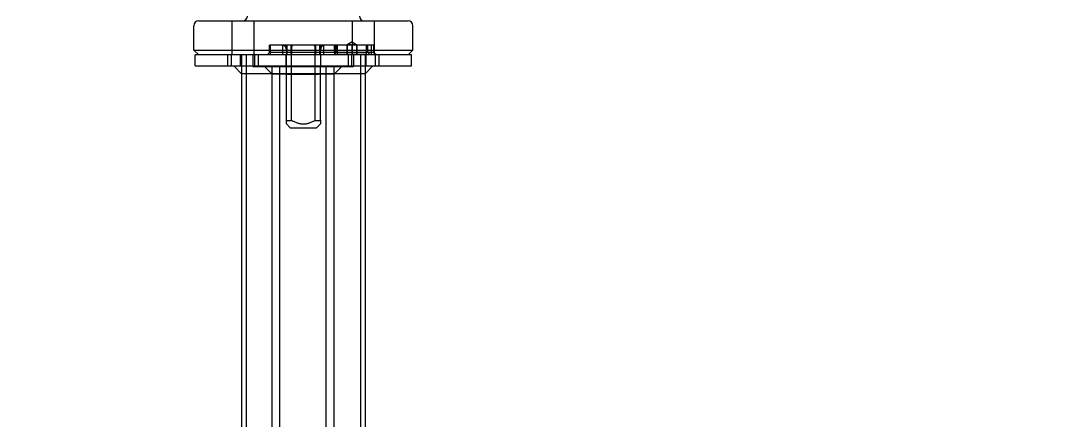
# Model space of a CAD drawing. Header units: inches. Extents: x 20 to 536, y 8 to 344.
# Drawn here: x 256.25 to 273.18, y 228.16 to 234.61 of the extents above; entities that cross this region are included whole.
import ezdxf

# ---------------------------------------------------------------- set-up
doc = ezdxf.new("R2010")
doc.units = ezdxf.units.IN
doc.header["$LTSCALE"] = 16
doc.header["$MEASUREMENT"] = 0
doc.linetypes.add('DASHED', pattern=[0.2067, 0.1654, -0.0413])
for name, color, linetype, lineweight in [('Dimension (ANSI)', 7, 'Continuous', 25), ('Hatch', 7, 'Continuous', 18), ('Hidden', 7, 'DASHED', 18), ('Visible', 7, 'Continuous', 18)]:
    doc.layers.add(name, color=color, linetype=linetype, lineweight=lineweight)
doc.styles.add('Standard D-E', font='arial.ttf')
doc.dimstyles.new('in [mm] D-E NeptuneBenson', dxfattribs={"dimscale": 16, "dimtxt": 0.15, "dimasz": 0.098425, "dimexe": 0.125, "dimexo": 0.063, "dimgap": 0.031496, "dimtad": 0, "dimtih": 1, "dimtoh": 1, "dimdec": 4, "dimrnd": 1e-08, "dimzin": 3, "dimdsep": 46, "dimlunit": 5, "dimtxsty": 'Standard D-E', "dimcen": 0.09, "dimdle": 0.393701, "dimclrd": 256, "dimclre": 256, "dimclrt": 256, "dimadec": 1, "dimazin": 1, "dimtfac": 1, "dimtofl": 0, "dimtmove": 0, "dimatfit": 3, "dimfxl": 1, "dimfrac": 1, "dimtolj": 1, "dimtzin": 4, "dimlwd": -1, "dimlwe": -1, "dimarcsym": 0})

# ---------------------------------------------------------------- blocks, each defined once
blk = doc.blocks.new('*D30')
at = {"layer": 'Defpoints', "color": 0, "transparency": 16777216}
for p in [(280.365, 266.212), (205.772, 251.439), (235.538, 221.673)]:
    blk.add_point(p, dxfattribs=at)
at = {"layer": 'Dimension (ANSI)', "transparency": 16777216}
for p, q in [((279.652, 266.925), (249.04, 297.536)), ((249.341, 295.008), (234.901, 280.568)), ((206.886, 252.553), (221.326, 266.993)), ((234.826, 222.386), (204.358, 252.854))]:
    blk.add_line(p, q, dxfattribs=at)
for points in [[(249.155, 295.194), (249.527, 294.823), (250.455, 296.122)], [(206.7, 252.739), (207.071, 252.367), (205.772, 251.439)]]:
    blk.add_solid(points, dxfattribs=at)
at = {"layer": 'Dimension (ANSI)', "transparency": 16777216, "char_height": 2.4, "attachment_point": 5, "rotation": 45, "style": 'Standard D-E'}
for s, insert in [('\\A1; 63{\\H1x;\\S3#16;} in', (226.008, 275.886)), ('\\A1;[1605.0 mm]', (229.557, 272.337))]:
    blk.add_mtext(s, dxfattribs=dict(at, insert=insert))

msp = doc.modelspace()

# ---------------------------------------------------------------- hatches: boundary and pattern name
at = {"layer": 'Hatch'}
h = msp.add_hatch(dxfattribs=at)
h.set_pattern_fill('ANSI31', color=256, scale=16, style=0)
edge = h.paths.add_edge_path()
edge.add_spline(control_points=[(288.5143, 241.07162), (288.48266, 241.0399), (288.45094, 241.00827), (288.38739, 240.94522), (288.35556, 240.9138), (288.32365, 240.88246)], knot_values=[-0.68216032, -0.68216032, -0.68216032, -0.68216032, -0.34078692, -0.34078692, 0, 0, 0, 0], degree=3, periodic=0)
edge.add_ellipse((260.82228, 241.07162), major_axis=(-0.18916, -27.50137), ratio=1, start_angle=20.505184, end_angle=90, ccw=False)
edge.add_line((270.27862, 215.24646), (270.27862, 214.98039))
edge.add_ellipse((260.82228, 241.07162), major_axis=(26.09123, 9.45634), ratio=1, start_angle=270, end_angle=270.218528)
edge.add_ellipse((260.82228, 241.07162), major_axis=(26.05498, 9.55579), ratio=1, start_angle=270, end_angle=288.656229)
edge.add_ellipse((260.82228, 241.07162), major_axis=(21.62912, 17.38838), ratio=1, start_angle=270, end_angle=270.516142)
edge.add_ellipse((260.82228, 241.07162), major_axis=(21.47161, 17.58252), ratio=1, start_angle=270, end_angle=281.373758)
edge.add_ellipse((260.82228, 241.07162), major_axis=(17.58252, 21.47161), ratio=1, start_angle=270, end_angle=270.516142)
edge.add_ellipse((260.82228, 241.07162), major_axis=(17.38838, 21.62912), ratio=1, start_angle=270, end_angle=308.796974)
edge.add_line((288.5743, 241.07162), (288.5143, 241.07162))
edge = h.paths.add_edge_path()
edge.add_spline(control_points=[(288.32365, 241.26078), (288.35556, 241.22945), (288.38739, 241.19803), (288.45094, 241.13498), (288.48266, 241.10334), (288.5143, 241.07162)], knot_values=[-0.68216034, -0.68216034, -0.68216034, -0.68216034, -0.34137341, -0.34137341, 0, 0, 0, 0], degree=3, periodic=0)
edge.add_line((288.5143, 241.07162), (288.5743, 241.07162))
edge.add_ellipse((260.82228, 241.07162), major_axis=(0, 27.75202), ratio=1, start_angle=270, end_angle=308.796974)
edge.add_ellipse((260.82228, 241.07162), major_axis=(-17.38838, 21.62912), ratio=1, start_angle=270, end_angle=270.516142)
edge.add_ellipse((260.82228, 241.07162), major_axis=(-17.58252, 21.47161), ratio=1, start_angle=270, end_angle=281.373758)
edge.add_ellipse((260.82228, 241.07162), major_axis=(-21.47161, 17.58252), ratio=1, start_angle=270, end_angle=270.516142)
edge.add_ellipse((260.82228, 241.07162), major_axis=(-21.62912, 17.38838), ratio=1, start_angle=270, end_angle=347.593958)
edge.add_ellipse((260.82228, 241.07162), major_axis=(-21.62912, -17.38838), ratio=1, start_angle=270, end_angle=270.516142)
edge.add_ellipse((260.82228, 241.07162), major_axis=(-21.47161, -17.58252), ratio=1, start_angle=270, end_angle=281.373758)
edge.add_ellipse((260.82228, 241.07162), major_axis=(-17.58252, -21.47161), ratio=1, start_angle=270, end_angle=270.516142)
edge.add_ellipse((260.82228, 241.07162), major_axis=(-17.38838, -21.62912), ratio=1, start_angle=270, end_angle=347.593958)
edge.add_ellipse((260.82228, 241.07162), major_axis=(17.38838, -21.62912), ratio=1, start_angle=270, end_angle=270.516142)
edge.add_ellipse((260.82228, 241.07162), major_axis=(17.58252, -21.47161), ratio=1, start_angle=270, end_angle=281.373758)
edge.add_ellipse((260.82228, 241.07162), major_axis=(21.47161, -17.58252), ratio=1, start_angle=270, end_angle=270.516142)
edge.add_ellipse((260.82228, 241.07162), major_axis=(21.62912, -17.38838), ratio=1, start_angle=270, end_angle=288.656229)
edge.add_ellipse((260.82228, 241.07162), major_axis=(26.05498, -9.55579), ratio=1, start_angle=270, end_angle=270.218528)
edge.add_line((251.36594, 214.98039), (251.36594, 215.24646))
edge.add_ellipse((260.82228, 241.07162), major_axis=(-25.82516, 9.45634), ratio=1, start_angle=200.505184, end_angle=450, ccw=False)
h = msp.add_hatch(dxfattribs=at)
h.set_pattern_fill('ANSI31', color=256, scale=16, angle=75.0002, style=0)
edge = h.paths.add_edge_path()
edge.add_line((243.4339, 262.70075), (243.06298, 262.72001))
edge.add_line((243.06298, 262.72001), (243.22296, 262.56002))
edge.add_line((243.22296, 262.56002), (243.23976, 262.54323))
edge.add_ellipse((260.82228, 241.07162), major_axis=(-17.58252, 21.47161), ratio=1, start_angle=359.483858, end_angle=360, ccw=False)
edge = h.paths.add_edge_path()
edge.add_line((239.35067, 258.65414), (239.33388, 258.67094))
edge.add_line((239.33388, 258.67094), (239.1739, 258.83092))
edge.add_line((239.1739, 258.83092), (239.19316, 258.46001))
edge.add_ellipse((260.82228, 241.07162), major_axis=(17.38838, 21.62912), ratio=1, start_angle=89.483858, end_angle=90, ccw=False)
edge = h.paths.add_edge_path()
edge.add_line((282.4514, 258.46001), (282.47066, 258.83092))
edge.add_line((282.47066, 258.83092), (282.31068, 258.67094))
edge.add_line((282.31068, 258.67094), (282.29389, 258.65414))
edge.add_ellipse((260.82228, 241.07162), major_axis=(17.58252, -21.47161), ratio=1, start_angle=89.483858, end_angle=90, ccw=False)
edge = h.paths.add_edge_path()
edge.add_line((278.4048, 262.54323), (278.42159, 262.56002))
edge.add_line((278.42159, 262.56002), (278.58157, 262.72001))
edge.add_line((278.58157, 262.72001), (278.21066, 262.70075))
edge.add_ellipse((260.82228, 241.07162), major_axis=(21.62912, -17.38838), ratio=1, start_angle=89.483858, end_angle=90, ccw=False)
edge = h.paths.add_edge_path()
edge.add_line((278.21066, 219.4425), (278.58157, 219.42324))
edge.add_line((278.58157, 219.42324), (278.42159, 219.58322))
edge.add_line((278.42159, 219.58322), (278.4048, 219.60002))
edge.add_ellipse((260.82228, 241.07162), major_axis=(-21.47161, -17.58252), ratio=1, start_angle=89.483858, end_angle=90, ccw=False)
edge = h.paths.add_edge_path()
edge.add_line((282.29389, 223.4891), (282.31068, 223.47231))
edge.add_line((282.31068, 223.47231), (282.47066, 223.31233))
edge.add_line((282.47066, 223.31233), (282.4514, 223.68324))
edge.add_ellipse((260.82228, 241.07162), major_axis=(-17.38838, -21.62912), ratio=1, start_angle=89.483858, end_angle=90, ccw=False)
edge = h.paths.add_edge_path()
edge.add_ellipse((260.82228, 241.07162), major_axis=(-21.62912, 17.38838), ratio=1, start_angle=89.483858, end_angle=90)
edge.add_line((243.4339, 219.4425), (243.06298, 219.42324))
edge.add_line((243.06298, 219.42324), (243.22296, 219.58322))
edge.add_line((243.22296, 219.58322), (243.23976, 219.60002))
edge = h.paths.add_edge_path()
edge.add_line((239.1739, 223.31233), (239.33388, 223.47231))
edge.add_line((239.33388, 223.47231), (239.35067, 223.4891))
edge.add_ellipse((260.82228, 241.07162), major_axis=(-17.58252, 21.47161), ratio=1, start_angle=89.483858, end_angle=90, ccw=False)
edge.add_line((239.19316, 223.68324), (239.1739, 223.31233))
edge = h.paths.add_edge_path()
edge.add_line((251.42031, 214.96075), (251.36594, 214.90662))
edge.add_line((251.36594, 214.90662), (251.36594, 214.82492))
edge.add_spline(control_points=[(251.36594, 214.82492), (251.34932, 214.85687), (251.33272, 214.88884), (251.29957, 214.95275), (251.28303, 214.98469), (251.26649, 215.01665)], knot_values=[-0.5485869, -0.5485869, -0.5485869, -0.5485869, -0.2741454, -0.2741454, 0, 0, 0, 0], degree=3, periodic=0)
edge.add_ellipse((260.82228, 241.07162), major_axis=(-26.09123, 9.45634), ratio=1, start_angle=89.781472, end_angle=90)
edge.add_ellipse((260.82228, 241.07162), major_axis=(-26.11088, 9.40197), ratio=1, start_angle=89.880639, end_angle=90)
edge = h.paths.add_edge_path()
edge.add_line((270.27862, 214.90662), (270.22425, 214.96075))
edge.add_ellipse((260.82228, 241.07162), major_axis=(-26.09123, -9.45634), ratio=1, start_angle=89.880639, end_angle=90)
edge.add_ellipse((260.82228, 241.07162), major_axis=(-26.05498, -9.55579), ratio=1, start_angle=89.781472, end_angle=90)
edge.add_spline(control_points=[(270.37806, 215.01665), (270.36153, 214.98469), (270.34498, 214.95275), (270.31184, 214.88884), (270.29524, 214.85688), (270.27862, 214.82492)], knot_values=[-0.54857901, -0.54857901, -0.54857901, -0.54857901, -0.27444207, -0.27444207, 0, 0, 0, 0], degree=3, periodic=0)
edge.add_line((270.27862, 214.82492), (270.27862, 214.90662))

# ---------------------------------------------------------------- linework, layer by layer
at = {"layer": 'Hidden', "linetype": 'Continuous', "lineweight": 18}
for p, q in [((259.12952, 234.61493), (262.51504, 234.61493)), ((259.67075, 234.06375), (259.67075, 234.61493)), ((260.02508, 234.06375), (260.02508, 234.61493)), ((261.61947, 234.06375), (261.61947, 234.61493)), ((261.9738, 234.06375), (261.9738, 234.61493)), ((259.05078, 234.14249), (259.05078, 234.53619)), ((262.59378, 234.14249), (262.59378, 234.53619)), ((261.32574, 234.2211), (260.27602, 234.2211)), ((260.27602, 234.10312), (260.27602, 234.2211)), ((260.29078, 234.06375), (260.29078, 234.2211)), ((260.4896, 234.06375), (260.4896, 234.2211)), ((260.55915, 234.06375), (260.55915, 234.2211)), ((260.61872, 234.2211), (260.61872, 234.06375)), ((261.02584, 234.06375), (261.02584, 234.2211)), ((261.08541, 234.2211), (261.08541, 234.06375)), ((261.15496, 234.06375), (261.15496, 234.2211)), ((261.32574, 234.10312), (261.32574, 234.2211)), ((261.96401, 234.2211), (261.32574, 234.2211)), ((261.33237, 234.06375), (261.33237, 234.2211)), ((261.86559, 234.22062), (261.35378, 234.22062)), ((261.35378, 234.10275), (261.35378, 234.22062)), ((261.37346, 234.0715), (261.37346, 234.22062)), ((261.60968, 234.27353), (261.53094, 234.22807)), ((261.53094, 234.2211), (261.53094, 234.22807)), ((261.53094, 234.0715), (261.53094, 234.2211)), ((261.53114, 234.2211), (261.53114, 234.0715)), ((261.60948, 234.0715), (261.60948, 234.2211)), ((261.60968, 234.27353), (261.68842, 234.22807)), ((261.60988, 234.2211), (261.60988, 234.0715)), ((261.68822, 234.0715), (261.68822, 234.2211)), ((261.68842, 234.22807), (261.68842, 234.2211)), ((261.68842, 234.2211), (261.68842, 234.0715)), ((261.8459, 234.0715), (261.8459, 234.22062)), ((261.86559, 234.10275), (261.86559, 234.22062)), ((261.92464, 234.06375), (261.92464, 234.2211)), ((261.96401, 234.10312), (261.96401, 234.2211)), ((259.05078, 234.14249), (262.59378, 234.14249)), ((259.12952, 234.06375), (259.05078, 234.14249)), ((262.57228, 234.06375), (259.07228, 234.06375)), ((259.07228, 233.88445), (259.07228, 234.06375)), ((259.59878, 233.88445), (259.59878, 234.06375)), ((259.65755, 233.88445), (259.65755, 234.06375)), ((259.80728, 233.88445), (259.80728, 234.06375)), ((259.82228, 234.06375), (259.82228, 214.06375)), ((259.89698, 234.06375), (259.89698, 214.06375)), ((260.00537, 234.06375), (260.00537, 233.87625)), ((260.03628, 233.88445), (260.03628, 234.06375)), ((260.09505, 233.88445), (260.09505, 234.06375)), ((260.27602, 234.10312), (260.23665, 234.06375)), ((261.32574, 234.10312), (260.27602, 234.10312)), ((260.53787, 234.06375), (260.53787, 233.87625)), ((260.54669, 234.18084), (260.54669, 234.06375)), ((260.54669, 233.00529), (260.54669, 234.06375)), ((260.63118, 233.00529), (260.63118, 234.06375)), ((260.63594, 234.06375), (260.63594, 234.18084)), ((261.00862, 234.18084), (261.00862, 234.06375)), ((261.01338, 233.00529), (261.01338, 234.06375)), ((261.09787, 234.06375), (261.09787, 234.18084)), ((261.09787, 234.06375), (261.09787, 233.87625)), ((261.35378, 234.10275), (261.31478, 234.06375)), ((261.32574, 234.10312), (261.33534, 234.06375)), ((261.96401, 234.10312), (261.32574, 234.10312)), ((261.86559, 234.10275), (261.35378, 234.10275)), ((261.8459, 234.0715), (261.37346, 234.0715)), ((261.54951, 233.88445), (261.54951, 234.06375)), ((261.60828, 233.88445), (261.60828, 234.06375)), ((261.63037, 234.06375), (261.63037, 233.87625)), ((261.74758, 234.06375), (261.74758, 214.06375)), ((261.82228, 234.06375), (261.82228, 214.06375)), ((261.83728, 233.88445), (261.83728, 234.06375)), ((261.86559, 234.10275), (261.90459, 234.06375)), ((261.96401, 234.10312), (262.00338, 234.06375)), ((261.98701, 233.88445), (261.98701, 234.06375)), ((262.04578, 233.88445), (262.04578, 234.06375)), ((262.51504, 234.06375), (262.59378, 234.14249)), ((262.57228, 233.88445), (262.57228, 234.06375)), ((259.07228, 233.88445), (262.57228, 233.88445)), ((259.82228, 233.75945), (259.69728, 233.88445)), ((259.82228, 233.88445), (259.82228, 233.75945)), ((260.00537, 233.87625), (261.63037, 233.87625)), ((260.31787, 233.75125), (260.19287, 233.87625)), ((260.31787, 214.25075), (260.31787, 233.87625)), ((260.31787, 233.75125), (260.31787, 233.87625)), ((260.44287, 214.25075), (260.44287, 233.87625)), ((261.09787, 233.00529), (261.09787, 233.87625)), ((261.19287, 214.25075), (261.19287, 233.87625)), ((261.31787, 214.25075), (261.31787, 233.87625)), ((261.31787, 233.75125), (261.31787, 233.87625)), ((261.31787, 233.75125), (261.44287, 233.87625)), ((261.82228, 233.88445), (261.82228, 233.75945)), ((261.82228, 233.75945), (261.94728, 233.88445)), ((261.55036, 233.75945), (259.82228, 233.75945)), ((260.56787, 233.75125), (260.31787, 233.75125)), ((260.56787, 233.75125), (261.06787, 233.75125)), ((261.31787, 233.75125), (261.06787, 233.75125)), ((261.82228, 233.75945), (261.55036, 233.75945)), ((260.54669, 232.94551), (260.54669, 233.00529)), ((260.60968, 232.88252), (260.54669, 232.94551)), ((260.60968, 232.88252), (261.03488, 232.88252)), ((261.03488, 232.88252), (261.09787, 232.94551)), ((261.09787, 233.00529), (261.09787, 232.94551))]:
    msp.add_line(p, q, dxfattribs=at)
for centre, start, end in [((259.12952, 234.53619), 90, 180), ((259.83803, 234.69367), 270, 0), ((261.80653, 234.69367), 180, 270), ((262.51504, 234.53619), 0, 90), ((260.46795, 234.1454), 0, 74.037986), ((261.17661, 234.1454), 105.962014, 180)]:
    msp.add_arc(centre, 0.07874, start, end, dxfattribs=at)
for points, knots in [([(260.53576, 234.2211), (260.53576, 234.2211), (260.53576, 234.2211), (260.53576, 234.2211), (260.53577, 234.2211), (260.53577, 234.2211), (260.53578, 234.2211), (260.53579, 234.2211), (260.53581, 234.2211), (260.53584, 234.22109), (260.53587, 234.22109), (260.53594, 234.22107), (260.53599, 234.22105), (260.53614, 234.22099), (260.53624, 234.22094), (260.53655, 234.22077), (260.53675, 234.22062), (260.53735, 234.22011), (260.53776, 234.21968), (260.53896, 234.21817), (260.53973, 234.21687), (260.54185, 234.21257), (260.54322, 234.20866), (260.54579, 234.19734), (260.54669, 234.18951), (260.54669, 234.18084)], [-0.0000075385, -0.0000075385, -0.0000075385, -0.0000075385, 0, 0, 0.0000153638, 0.0000153638, 0.0000894002, 0.0000894002, 0.0002459033, 0.0002459033, 0.0005827647, 0.0005827647, 0.0012730908, 0.0012730908, 0.0026725685, 0.0026725685, 0.0055280443, 0.0055280443, 0.0114755595, 0.0114755595, 0.024405329, 0.024405329, 0.0512706701, 0.0512706701, 0.0873534121, 0.0873534121, 0.0873534121, 0.0873534121]), ([(260.63594, 234.18084), (260.63594, 234.18951), (260.63725, 234.19734), (260.64116, 234.20866), (260.64328, 234.21257), (260.64666, 234.21687), (260.64791, 234.21817), (260.64988, 234.21968), (260.65054, 234.22011), (260.65155, 234.22062), (260.65189, 234.22077), (260.6524, 234.22094), (260.65257, 234.22099), (260.65283, 234.22105), (260.65291, 234.22107), (260.65304, 234.22109), (260.65308, 234.22109), (260.65314, 234.2211), (260.65316, 234.2211), (260.65319, 234.2211), (260.6532, 234.2211), (260.65321, 234.2211), (260.65321, 234.2211), (260.65321, 234.2211), (260.65321, 234.2211), (260.65322, 234.2211)], [0, 0, 0, 0, 0.066122202, 0.066122202, 0.1153571, 0.1153571, 0.139051708, 0.139051708, 0.149951722, 0.149951722, 0.155185501, 0.155185501, 0.157750803, 0.157750803, 0.159016213, 0.159016213, 0.159633484, 0.159633484, 0.159919836, 0.159919836, 0.160055039, 0.160055039, 0.16008263, 0.16008263, 0.160090171, 0.160090171, 0.160090171, 0.160090171]), ([(260.99134, 234.2211), (260.99134, 234.2211), (260.99134, 234.2211), (260.99135, 234.2211), (260.99135, 234.2211), (260.99136, 234.2211), (260.99137, 234.2211), (260.9914, 234.2211), (260.99142, 234.2211), (260.99148, 234.22109), (260.99152, 234.22109), (260.99164, 234.22107), (260.99173, 234.22105), (260.99198, 234.22099), (260.99216, 234.22094), (260.99266, 234.22077), (260.99301, 234.22062), (260.99401, 234.22011), (260.99468, 234.21968), (260.99665, 234.21817), (260.9979, 234.21687), (261.00128, 234.21257), (261.0034, 234.20866), (261.00731, 234.19734), (261.00862, 234.18951), (261.00862, 234.18084)], [-0.0000075385, -0.0000075385, -0.0000075385, -0.0000075385, 0, 0, 0.0000153638, 0.0000153638, 0.0000894001, 0.0000894001, 0.0002459032, 0.0002459032, 0.0005827644, 0.0005827644, 0.0012730902, 0.0012730902, 0.0026725672, 0.0026725672, 0.0055280417, 0.0055280417, 0.0114755541, 0.0114755541, 0.0244053176, 0.0244053176, 0.0512706461, 0.0512706461, 0.0873533713, 0.0873533713, 0.0873533713, 0.0873533713]), ([(261.09787, 234.18084), (261.09787, 234.18951), (261.09877, 234.19734), (261.10134, 234.20866), (261.10271, 234.21257), (261.10483, 234.21687), (261.1056, 234.21817), (261.1068, 234.21968), (261.1072, 234.22011), (261.10781, 234.22062), (261.10801, 234.22077), (261.10831, 234.22094), (261.10842, 234.22099), (261.10857, 234.22105), (261.10862, 234.22107), (261.10869, 234.22109), (261.10872, 234.22109), (261.10875, 234.2211), (261.10876, 234.2211), (261.10878, 234.2211), (261.10879, 234.2211), (261.10879, 234.2211), (261.10879, 234.2211), (261.10879, 234.2211), (261.1088, 234.2211), (261.1088, 234.2211)], [0, 0, 0, 0, 0.066122202, 0.066122202, 0.1153571, 0.1153571, 0.139051708, 0.139051708, 0.149951722, 0.149951722, 0.155185501, 0.155185501, 0.157750803, 0.157750803, 0.159016213, 0.159016213, 0.159633484, 0.159633484, 0.159919836, 0.159919836, 0.160055039, 0.160055039, 0.16008263, 0.16008263, 0.160090171, 0.160090171, 0.160090171, 0.160090171])]:
    msp.add_open_spline(points, degree=3, knots=knots, dxfattribs=at)
for points, weights in [([(261.60948, 234.2211), (261.57031, 234.23411), (261.53114, 234.2211)], [1, 1.15325, 1]), ([(261.68822, 234.2211), (261.64905, 234.23411), (261.60988, 234.2211)], [1, 1.15325, 1]), ([(260.54669, 233.00529), (260.58893, 232.99464), (260.63118, 233.00529)], [1.08767571983, 1.10535696926, 1.08767571983]), ([(260.63118, 233.00529), (260.82228, 232.89639), (261.01338, 233.00529)], [1.09548380286, 1.33308762571, 1.09548380286]), ([(261.01338, 233.00529), (261.05562, 232.99464), (261.09787, 233.00529)], [1.08767571983, 1.10535696926, 1.08767571983])]:
    msp.add_rational_spline(points, weights, degree=2, dxfattribs=at)
at = {"layer": 'Visible', "linetype": 'Continuous', "lineweight": 18}
for radius, start, end in [(27.75202, 0.000005, 250.077778), (27.50202, 0.394082, 249.888898), (27.5, 289.17052, 250.82948), (27.19, 287.193006, 252.806994), (27.75202, 289.922222, 359.999995), (27.50202, 290.111102, 359.605918)]:
    msp.add_arc((260.82228, 241.07162), radius, start, end, dxfattribs=at)

# ---------------------------------------------------------------- dimensions: what is measured, and where the dimension line sits
at = {"layer": 'Dimension (ANSI)'}
dim = msp.add_linear_dim(base=(205.77207, 251.4394), p1=(280.36456, 266.21178), p2=(235.53829, 221.67318), angle=225, text=' <> in\\X[1605.0 mm]', dimstyle='in [mm] D-E NeptuneBenson', override={"dimgap": 0.031496, "dimtih": 0, "dimtoh": 0, "dimdec": 4, "dimpost": '', "dimtol": 0, "dimlim": 0, "dimtp": 0, "dimtm": 0, "dimtdec": 2, "dimatfit": 1}, dxfattribs=at)
dim.commit()
dim.dimension.update_dxf_attribs({"geometry": '*D30', "text_midpoint": (228.11328, 273.78062), "dimtype": 160})

doc.saveas('drawing.dxf')
